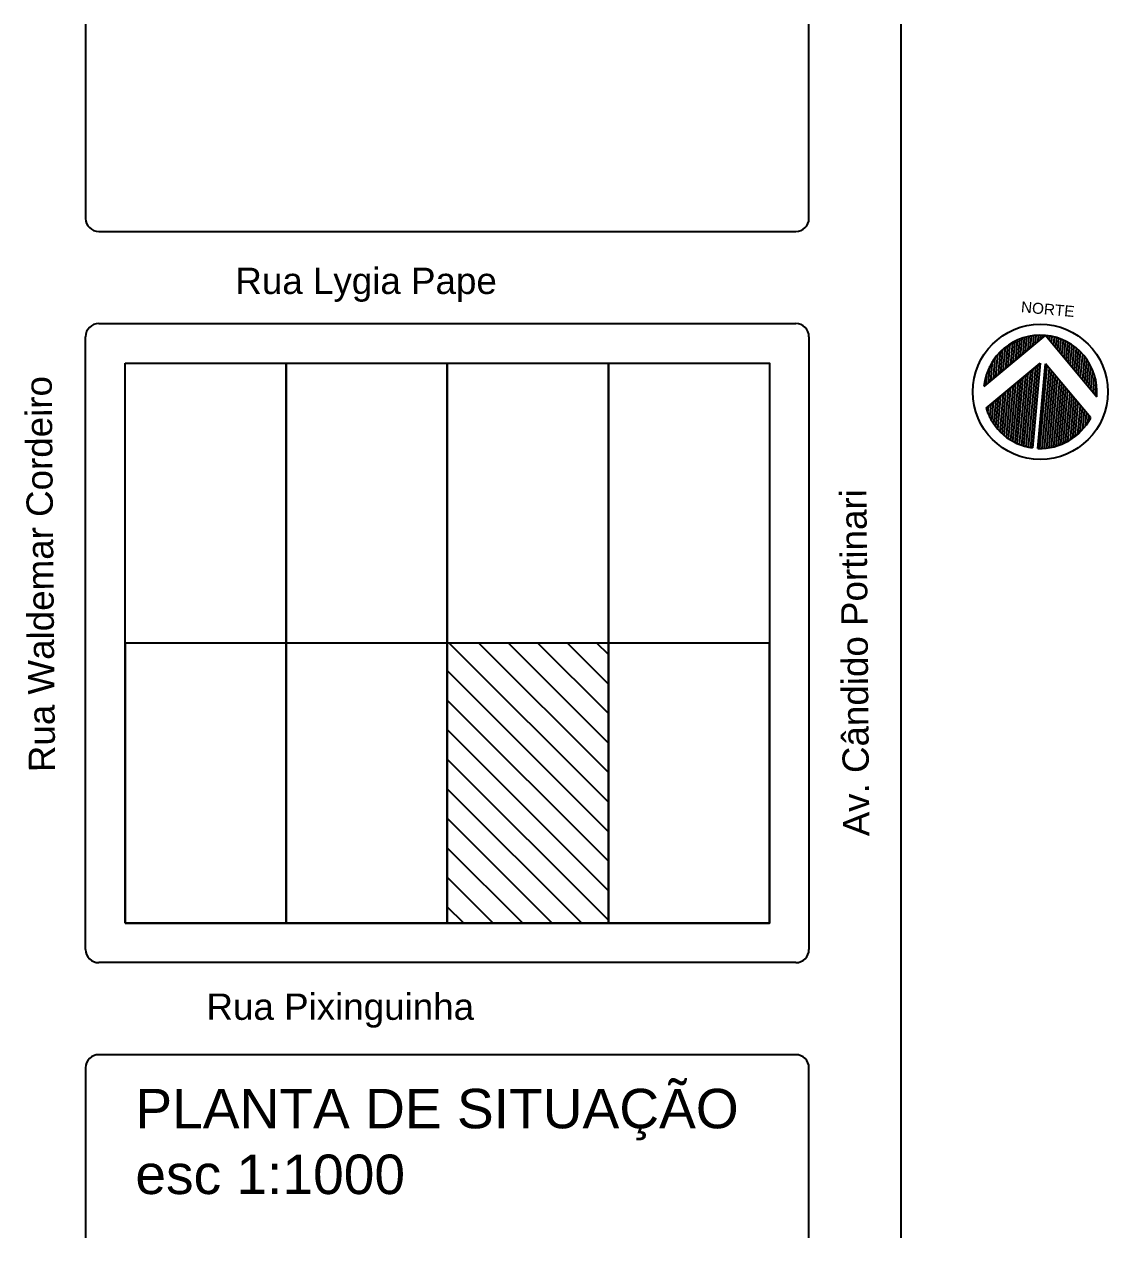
# Model space of a CAD drawing. Header units: millimetres. Extents: x 3232 to 3409, y 1223 to 1316.
# Drawn here: x 3326.1 to 3408.9, y 1223.5 to 1315.7 of the extents above; entities that cross this region are included whole.
import ezdxf
from ezdxf.enums import TextEntityAlignment as Align

# ---------------------------------------------------------------- set-up
doc = ezdxf.new("R2010")
doc.units = ezdxf.units.MM
for name, color, linetype in [('COTAS E TEXTOS', 7, 'Continuous'), ('HACHURAS', 8, 'Continuous'), ('PISO', 2, 'Continuous'), ('SIMBOLOS', 1, 'Continuous')]:
    doc.layers.add(name, color=color, linetype=linetype)
doc.styles.add('1 1000 ANOTACOES', font='arial.ttf', dxfattribs={"height": 2})
doc.styles.add('1 1000 TITULOS', font='arial.ttf', dxfattribs={"height": 3})
doc.styles.get("Standard").update_dxf_attribs({"font": 'arial.ttf'})

# ---------------------------------------------------------------- blocks, each defined once
blk = doc.blocks.new('*X13')
at = {"color": 0}
for p, q in [((-28.6, 55), (-20.8, 55)), ((-47.4, 40), (-5.8, 40)), ((-45.1, 42.5), (-8.3, 42.5)), ((-42.6, 45), (-10.8, 45)), ((-39.8, 47.5), (-13.3, 47.5)), ((-36.7, 50), (-15.8, 50)), ((-33, 52.5), (-18.3, 52.5)), ((-55.6, 27.5), (6.7, 27.5)), ((-54.3, 30), (4.2, 30)), ((-52.8, 32.5), (1.7, 32.5)), ((-51.2, 35), (-0.8, 35)), ((-49.4, 37.5), (-3.3, 37.5)), ((-60.2, 15), (19.2, 15)), ((-59.5, 17.5), (16.7, 17.5)), ((-58.7, 20), (14.2, 20)), ((-57.8, 22.5), (11.7, 22.5)), ((-56.7, 25), (9.2, 25)), ((-61.8, 5), (29.2, 5)), ((-61.5, 7.5), (26.7, 7.5)), ((-61.2, 10), (24.2, 10)), ((-60.7, 12.5), (21.7, 12.5))]:
    blk.add_line(p, q, dxfattribs=at)
blk = doc.blocks.new('*X14')
at = {"color": 0}
for p, q in [((-61.8, -5), (29.2, -5)), ((-61.5, -7.5), (26.7, -7.5)), ((-61.2, -10), (24.2, -10)), ((-60.7, -12.5), (21.7, -12.5)), ((-60.2, -15), (19.2, -15)), ((-59.5, -17.5), (16.7, -17.5)), ((-58.7, -20), (14.2, -20)), ((-57.8, -22.5), (11.7, -22.5)), ((-56.7, -25), (9.2, -25)), ((-55.6, -27.5), (6.7, -27.5)), ((-54.3, -30), (4.2, -30)), ((-52.8, -32.5), (1.7, -32.5)), ((-51.2, -35), (-0.8, -35)), ((-49.4, -37.5), (-3.3, -37.5)), ((-47.4, -40), (-5.8, -40)), ((-45.1, -42.5), (-8.3, -42.5)), ((-42.6, -45), (-10.8, -45)), ((-39.8, -47.5), (-13.3, -47.5)), ((-36.7, -50), (-15.8, -50)), ((-33, -52.5), (-18.3, -52.5)), ((-28.6, -55), (-20.8, -55))]:
    blk.add_line(p, q, dxfattribs=at)
blk = doc.blocks.new('*X15')
at = {"color": 0}
for p, q in [((49.7, -12.5), (60.7, -12.5)), ((52.2, -10), (61.2, -10)), ((54.7, -7.5), (61.5, -7.5)), ((57.2, -5), (61.8, -5)), ((59.7, -2.5), (61.9, -2.5)), ((37.2, -25), (56.7, -25)), ((39.7, -22.5), (57.8, -22.5)), ((42.2, -20), (58.7, -20)), ((44.7, -17.5), (59.5, -17.5)), ((47.2, -15), (60.2, -15)), ((24.7, -37.5), (49.4, -37.5)), ((27.2, -35), (51.2, -35)), ((29.7, -32.5), (52.8, -32.5)), ((32.2, -30), (54.3, -30)), ((34.7, -27.5), (55.6, -27.5)), ((9.7, -52.5), (33, -52.5)), ((12.2, -50), (36.7, -50)), ((14.7, -47.5), (39.8, -47.5)), ((17.2, -45), (42.6, -45)), ((19.7, -42.5), (45.1, -42.5)), ((22.2, -40), (47.4, -40)), ((2.2, -60), (15.6, -60)), ((4.7, -57.5), (23.2, -57.5)), ((7.2, -55), (28.6, -55))]:
    blk.add_line(p, q, dxfattribs=at)
blk = doc.blocks.new('*X16')
at = {"color": 0}
for p, q in [((2.2, 60), (15.6, 60)), ((4.7, 57.5), (23.2, 57.5)), ((7.2, 55), (28.6, 55)), ((9.7, 52.5), (33, 52.5)), ((12.2, 50), (36.7, 50)), ((14.7, 47.5), (39.8, 47.5)), ((17.2, 45), (42.6, 45)), ((19.7, 42.5), (45.1, 42.5)), ((22.2, 40), (47.4, 40)), ((24.7, 37.5), (49.4, 37.5)), ((27.2, 35), (51.2, 35)), ((29.7, 32.5), (52.8, 32.5)), ((32.2, 30), (54.3, 30)), ((34.7, 27.5), (55.6, 27.5)), ((37.2, 25), (56.7, 25)), ((39.7, 22.5), (57.8, 22.5)), ((42.2, 20), (58.7, 20)), ((44.7, 17.5), (59.5, 17.5)), ((47.2, 15), (60.2, 15)), ((49.7, 12.5), (60.7, 12.5)), ((52.2, 10), (61.2, 10)), ((54.7, 7.5), (61.5, 7.5)), ((57.2, 5), (61.8, 5)), ((59.7, 2.5), (61.9, 2.5)), ((62, 0), (62.2, 0))]:
    blk.add_line(p, q, dxfattribs=at)
blk = doc.blocks.new('NORTH6')
at = {"color": 7}
for p, q in [((-0.1615, 0.3991), (0.2167, 0.0208)), ((0.432, 0), (0.0015, 0.4306)), ((0.2167, 0.0208), (-0.4301, 0.0208)), ((-0.4301, -0.0208), (0.2167, -0.0208)), ((-0.1615, -0.3991), (0.2167, -0.0208)), ((0.432, 0), (0.0015, -0.4306))]:
    blk.add_line(p, q, dxfattribs=at)
blk.add_circle((0, 0), 0.5139, dxfattribs=at)
for start, end in [(112.0353, 177.22654), (0, 89.80554), (182.77346, 247.9647), (270.19446, 0)]:
    blk.add_arc((0, 0), 0.4306, start, end, dxfattribs=at)
at = {"xscale": 0.006944444444444444, "yscale": 0.006944444444444444, "zscale": 0.006944444444444444}
for name in ['*X13', '*X16', '*X14', '*X15']:
    blk.add_blockref(name, (0, 0), dxfattribs=at)
at = {"flags": 8}
blk.add_attdef('LABEL', text='', height=0.0833, rotation=270, dxfattribs=at).set_placement((0.6311, 0), align=Align.MIDDLE)

msp = doc.modelspace()

# ---------------------------------------------------------------- hatches: boundary and pattern name
at = {"layer": 'HACHURAS'}
h = msp.add_hatch(dxfattribs=at)
h.set_pattern_fill('ANSI31', color=256, scale=0.5, angle=90)
h.paths.add_polyline_path([(3370.497, 1268.678), (3358.247, 1268.678), (3358.247, 1247.378), (3370.497, 1247.378)])

# ---------------------------------------------------------------- linework, layer by layer
at = {"layer": 'PISO'}
for p, q in [((3330.747, 1315.738), (3330.747, 1300.978)), ((3385.747, 1300.978), (3385.747, 1315.738)), ((3392.747, 1223.459), (3392.747, 1315.738)), ((3331.747, 1299.978), (3384.747, 1299.978)), ((3331.747, 1292.978), (3384.747, 1292.978)), ((3330.747, 1245.378), (3330.747, 1291.978)), ((3385.747, 1291.978), (3385.747, 1245.378)), ((3333.747, 1289.978), (3382.747, 1289.978)), ((3333.747, 1247.378), (3333.747, 1289.978)), ((3382.747, 1289.978), (3382.747, 1247.378)), ((3382.747, 1247.378), (3333.747, 1247.378)), ((3384.747, 1244.378), (3331.747, 1244.378)), ((3384.747, 1237.378), (3331.747, 1237.378)), ((3330.747, 1236.378), (3330.747, 1223.459)), ((3385.747, 1223.459), (3385.747, 1236.378))]:
    msp.add_line(p, q, dxfattribs=at)
for points in [[(3333.747, 1289.978), (3345.997, 1289.978), (3345.997, 1268.678), (3333.747, 1268.678)], [(3345.997, 1289.978), (3358.247, 1289.978), (3358.247, 1268.678), (3345.997, 1268.678)], [(3358.247, 1289.978), (3370.497, 1289.978), (3370.497, 1268.678), (3358.247, 1268.678)], [(3370.497, 1289.978), (3382.747, 1289.978), (3382.747, 1268.678), (3370.497, 1268.678)], [(3333.747, 1247.378), (3345.997, 1247.378), (3345.997, 1268.678), (3333.747, 1268.678)], [(3345.997, 1247.378), (3358.247, 1247.378), (3358.247, 1268.678), (3345.997, 1268.678)], [(3358.247, 1247.378), (3370.497, 1247.378), (3370.497, 1268.678), (3358.247, 1268.678)], [(3370.497, 1247.378), (3382.747, 1247.378), (3382.747, 1268.678), (3370.497, 1268.678)]]:
    msp.add_lwpolyline(points, close=True, dxfattribs=at)
for centre, start, end in [((3331.747, 1300.978), 180, 270), ((3384.747, 1300.978), 270, 0), ((3331.747, 1291.978), 90, 180), ((3384.747, 1291.978), 0, 90), ((3331.747, 1245.378), 180, 270), ((3384.747, 1245.378), 270, 0), ((3331.747, 1236.378), 90, 180), ((3384.747, 1236.378), 0, 90)]:
    msp.add_arc(centre, 1, start, end, dxfattribs=at)

# ---------------------------------------------------------------- block references
at = {"layer": 'SIMBOLOS'}
ref = msp.add_blockref('NORTH6', (3403.338, 1287.787), dxfattribs=dict(at, xscale=10, yscale=10, zscale=10, rotation=84.84138683020613))
ref.add_attrib('LABEL', 'NORTE', dxfattribs={"layer": '0', "height": 0.8333, "rotation": 354.84139}).set_placement((3403.905, 1294.072), align=Align.MIDDLE)

# ---------------------------------------------------------------- texts
at = {"layer": 'COTAS E TEXTOS', "attachment_point": 1}
for s, width, gutter_width, insert, char_height, style in [('Rua Lygia Pape', 31.63725, 7.5, (3342.136, 1297.227), 2, '1 1000 ANOTACOES'), ('Rua Pixinguinha', 31.63725, 7.5, (3339.938, 1242.03), 2, '1 1000 ANOTACOES'), ('PLANTA DE SITUAÇÃO\\Pesc 1:1000', 58.2141, 12.5, (3334.533, 1234.782), 3, '1 1000 TITULOS')]:
    msp.add_mtext_dynamic_manual_height_columns(s, width=width, gutter_width=gutter_width, heights=[0], dxfattribs=dict(at, insert=insert, char_height=char_height, style=style))
at = {"layer": 'COTAS E TEXTOS', "char_height": 2, "attachment_point": 1, "rotation": 90.50768, "style": '1 1000 ANOTACOES'}
for s, insert in [('Rua Waldemar Cordeiro', (3326.435, 1258.857)), ('Av. Cândido Portinari', (3388.346, 1253.976))]:
    msp.add_mtext_dynamic_manual_height_columns(s, width=31.63725, gutter_width=7.5, heights=[0], dxfattribs=dict(at, insert=insert))

doc.saveas('drawing.dxf')
